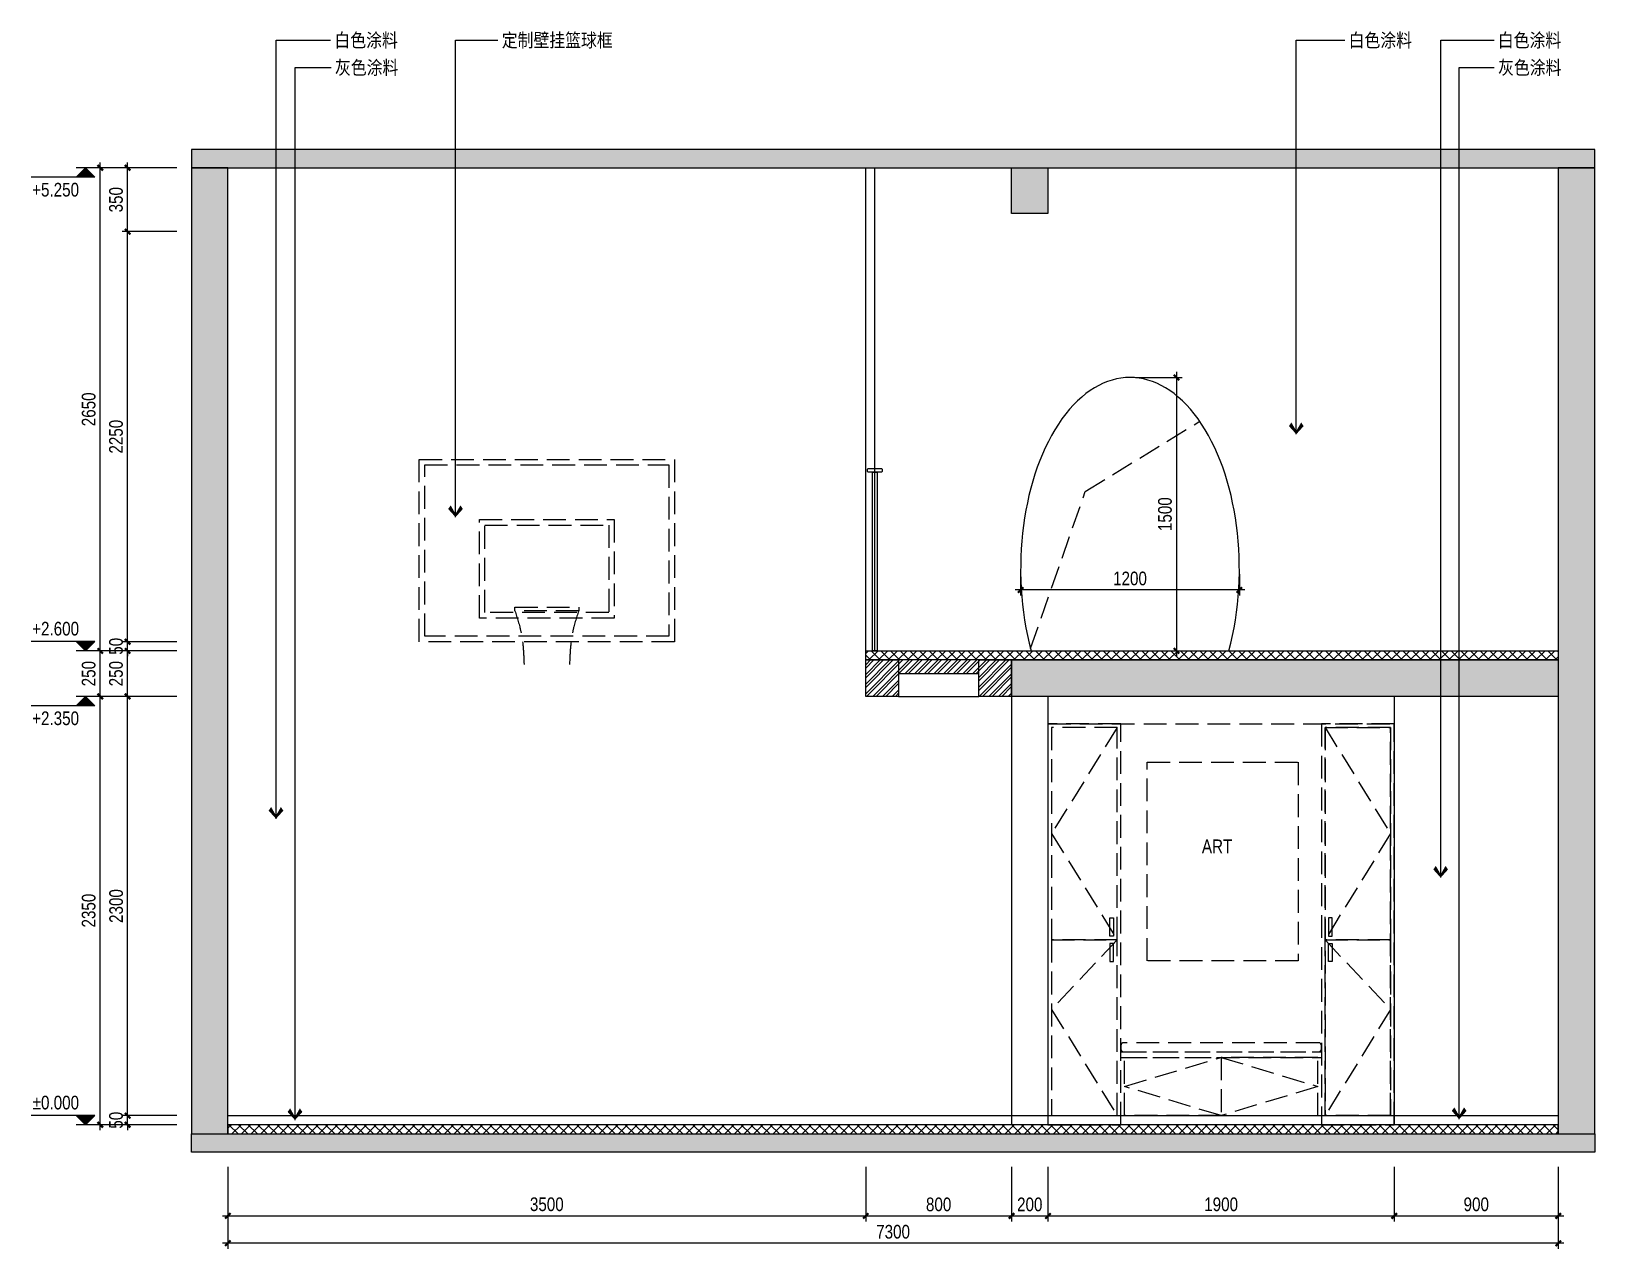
# Model space of a CAD drawing. Extents: x 468514 to 728049, y -74127 to 69080.
# Drawn here: x 568066 to 576645, y 37961 to 44640 of the extents above; entities that cross this region are included whole.
import ezdxf
from ezdxf.enums import TextEntityAlignment as Align

# ---------------------------------------------------------------- set-up
doc = ezdxf.new("R2010")
doc.units = 0
doc.header["$LTSCALE"] = 500
doc.header["$MEASUREMENT"] = 0
doc.linetypes.add('DASH', pattern=[0.35, 0.25, -0.1])
doc.layers.get('Defpoints').update_dxf_attribs({"color": 229})
for name, color, linetype in [('E 立面填充', 250, 'Continuous'), ('E 立面墙体', 245, 'Continuous'), ('E 立面家具、洁具', 153, 'Continuous'), ('E 立面材料分格线', 8, 'Continuous'), ('E 立面材料类别线', 154, 'Continuous'), ('E 立面标注尺寸', 9, 'Continuous'), ('E 立面装饰完成线', 225, 'Continuous')]:
    doc.layers.add(name, color=color, linetype=linetype)
doc.styles.add('PDC DIM', font='PMingLiU-ExtB.ttf', dxfattribs={"width": 0.85})
doc.styles.add('Xref-标准套房C$0$黑体', font='simhei.ttf')
doc.dimstyles.new('PDC-A2', dxfattribs={"dimscale": 0, "dimtxt": 2.5, "dimasz": 1, "dimexe": 1, "dimexo": 1, "dimgap": 0.7, "dimtad": 1, "dimdec": 0, "dimtxsty": 'PDC DIM', "dimblk": 'ARCHTICK', "dimcen": 1, "dimdle": 1, "dimclrd": 8, "dimclre": 8, "dimclrt": 9, "dimadec": 0, "dimazin": 0, "dimtfac": 1, "dimtdec": 0, "dimtix": 1, "dimtmove": 2, "dimatfit": 3, "dimldrblk": 'PDC A2 T R', "dimfxl": 10, "dimfxlon": 1, "dimarcsym": 0})

# ---------------------------------------------------------------- blocks, each defined once
blk = doc.blocks.new('_ArchTick')
at = {"color": 0, "linetype": 'ByBlock', "const_width": 0.4}
blk.add_lwpolyline([(-0.5, -0.5), (0.5, 0.5)], dxfattribs=at)
blk = doc.blocks.new('*D1310')
at = {"layer": 'Defpoints', "color": 0}
for p in [(569144.7, 38441), (572644.7, 38411), (572644.7, 38141)]:
    blk.add_point(p, dxfattribs=at)
at = {"layer": 'E 立面标注尺寸', "color": 8, "lineweight": -2}
for p, q in [((569144.7, 38411), (569144.7, 38111)), ((572644.7, 38381), (572644.7, 38111)), ((569114.7, 38141), (572674.7, 38141))]:
    blk.add_line(p, q, dxfattribs=at)
at = {"layer": 'E 立面标注尺寸', "color": 8, "lineweight": -2, "xscale": 29.99999882274668, "yscale": 29.99999882274668, "zscale": 29.99999882274668, "rotation": 180}
blk.add_blockref('_ArchTick', (569144.7, 38141), dxfattribs=at)
at = {"layer": 'E 立面标注尺寸', "color": 8, "lineweight": -2, "xscale": 29.99999882274668, "yscale": 29.99999882274668, "zscale": 29.99999882274668}
blk.add_blockref('_ArchTick', (572644.7, 38141), dxfattribs=at)
at = {"layer": 'E 立面标注尺寸', "color": 9, "insert": (570894.7, 38204.5), "char_height": 75, "attachment_point": 5, "style": 'PDC DIM'}
blk.add_mtext('3500', dxfattribs=at)
blk = doc.blocks.new('PDC A2 T R')
at = {"color": 0, "linetype": 'ByBlock'}
blk.add_line((0, 0), (-2, 0), dxfattribs=at)
for points in [[(-2.15, 0.89), (-1.49, 1.35), (-0.6, 0), (0, 0)], [(-2.15, -0.89), (-1.49, -1.35), (-0.6, 0), (0, 0)]]:
    blk.add_solid(points, dxfattribs=at)
blk = doc.blocks.new('*D1312')
at = {"layer": 'Defpoints', "color": 0, "transparency": 16777216}
for p in [(572644.7, 38441), (573444.7, 38441), (573444.7, 38141)]:
    blk.add_point(p, dxfattribs=at)
at = {"layer": 'E 立面标注尺寸', "color": 8, "lineweight": -2, "transparency": 16777216}
for p, q in [((572644.7, 38411), (572644.7, 38111)), ((573444.7, 38411), (573444.7, 38111)), ((572614.7, 38141), (573474.7, 38141))]:
    blk.add_line(p, q, dxfattribs=at)
at = {"layer": 'E 立面标注尺寸', "color": 8, "lineweight": -2, "transparency": 16777216, "xscale": 29.99999882274668, "yscale": 29.99999882274668, "zscale": 29.99999882274668, "rotation": 180}
blk.add_blockref('_ArchTick', (572644.7, 38141), dxfattribs=at)
at = {"layer": 'E 立面标注尺寸', "color": 8, "lineweight": -2, "transparency": 16777216, "xscale": 29.99999882274668, "yscale": 29.99999882274668, "zscale": 29.99999882274668}
blk.add_blockref('_ArchTick', (573444.7, 38141), dxfattribs=at)
at = {"layer": 'E 立面标注尺寸', "color": 9, "transparency": 16777216, "insert": (573044.7, 38203.8), "char_height": 75, "attachment_point": 5, "style": 'PDC DIM'}
blk.add_mtext('800', dxfattribs=at)
blk = doc.blocks.new('*D1313')
at = {"layer": 'Defpoints', "color": 0, "transparency": 16777216}
for p in [(573444.7, 38441), (573644.7, 38441), (573644.7, 38141)]:
    blk.add_point(p, dxfattribs=at)
at = {"layer": 'E 立面标注尺寸', "color": 8, "lineweight": -2, "transparency": 16777216}
for p, q in [((573444.7, 38411), (573444.7, 38111)), ((573644.7, 38411), (573644.7, 38111)), ((573414.7, 38141), (573674.7, 38141))]:
    blk.add_line(p, q, dxfattribs=at)
at = {"layer": 'E 立面标注尺寸', "color": 8, "lineweight": -2, "transparency": 16777216, "xscale": 29.99999882274668, "yscale": 29.99999882274668, "zscale": 29.99999882274668, "rotation": 180}
blk.add_blockref('_ArchTick', (573444.7, 38141), dxfattribs=at)
at = {"layer": 'E 立面标注尺寸', "color": 8, "lineweight": -2, "transparency": 16777216, "xscale": 29.99999882274668, "yscale": 29.99999882274668, "zscale": 29.99999882274668}
blk.add_blockref('_ArchTick', (573644.7, 38141), dxfattribs=at)
at = {"layer": 'E 立面标注尺寸', "color": 9, "transparency": 16777216, "insert": (573544.7, 38203.8), "char_height": 75, "attachment_point": 5, "style": 'PDC DIM'}
blk.add_mtext('200', dxfattribs=at)
blk = doc.blocks.new('*D1314')
at = {"layer": 'Defpoints', "color": 0, "transparency": 16777216}
for p in [(573644.7, 38441), (575544.7, 38441), (575544.7, 38141)]:
    blk.add_point(p, dxfattribs=at)
at = {"layer": 'E 立面标注尺寸', "color": 8, "lineweight": -2, "transparency": 16777216}
for p, q in [((573644.7, 38411), (573644.7, 38111)), ((575544.7, 38411), (575544.7, 38111)), ((573614.7, 38141), (575574.7, 38141))]:
    blk.add_line(p, q, dxfattribs=at)
at = {"layer": 'E 立面标注尺寸', "color": 8, "lineweight": -2, "transparency": 16777216, "xscale": 29.99999882274668, "yscale": 29.99999882274668, "zscale": 29.99999882274668, "rotation": 180}
blk.add_blockref('_ArchTick', (573644.7, 38141), dxfattribs=at)
at = {"layer": 'E 立面标注尺寸', "color": 8, "lineweight": -2, "transparency": 16777216, "xscale": 29.99999882274668, "yscale": 29.99999882274668, "zscale": 29.99999882274668}
blk.add_blockref('_ArchTick', (575544.7, 38141), dxfattribs=at)
at = {"layer": 'E 立面标注尺寸', "color": 9, "transparency": 16777216, "insert": (574594.7, 38204.2), "char_height": 75, "attachment_point": 5, "style": 'PDC DIM'}
blk.add_mtext('1900', dxfattribs=at)
blk = doc.blocks.new('*D1315')
at = {"layer": 'Defpoints', "color": 0, "transparency": 16777216}
for p in [(575544.7, 38441), (576444.7, 38441), (576444.7, 38141)]:
    blk.add_point(p, dxfattribs=at)
at = {"layer": 'E 立面标注尺寸', "color": 8, "lineweight": -2, "transparency": 16777216}
for p, q in [((575544.7, 38411), (575544.7, 38111)), ((576444.7, 38411), (576444.7, 38111)), ((575514.7, 38141), (576474.7, 38141))]:
    blk.add_line(p, q, dxfattribs=at)
at = {"layer": 'E 立面标注尺寸', "color": 8, "lineweight": -2, "transparency": 16777216, "xscale": 29.99999882274668, "yscale": 29.99999882274668, "zscale": 29.99999882274668, "rotation": 180}
blk.add_blockref('_ArchTick', (575544.7, 38141), dxfattribs=at)
at = {"layer": 'E 立面标注尺寸', "color": 8, "lineweight": -2, "transparency": 16777216, "xscale": 29.99999882274668, "yscale": 29.99999882274668, "zscale": 29.99999882274668}
blk.add_blockref('_ArchTick', (576444.7, 38141), dxfattribs=at)
at = {"layer": 'E 立面标注尺寸', "color": 9, "transparency": 16777216, "insert": (575994.7, 38204.2), "char_height": 75, "attachment_point": 5, "style": 'PDC DIM'}
blk.add_mtext('900', dxfattribs=at)
blk = doc.blocks.new('*D1316')
at = {"layer": 'Defpoints', "color": 0, "transparency": 16777216}
for p in [(569144.7, 38441), (576444.7, 38441), (569144.7, 37991)]:
    blk.add_point(p, dxfattribs=at)
at = {"layer": 'E 立面标注尺寸', "color": 8, "lineweight": -2, "transparency": 16777216}
for p, q in [((569144.7, 38291), (569144.7, 37961)), ((576444.7, 38291), (576444.7, 37961)), ((576474.7, 37991), (569114.7, 37991))]:
    blk.add_line(p, q, dxfattribs=at)
at = {"layer": 'E 立面标注尺寸', "color": 8, "lineweight": -2, "transparency": 16777216, "xscale": 29.99999882274668, "yscale": 29.99999882274668, "zscale": 29.99999882274668, "rotation": 180}
blk.add_blockref('_ArchTick', (569144.7, 37991), dxfattribs=at)
at = {"layer": 'E 立面标注尺寸', "color": 8, "lineweight": -2, "transparency": 16777216, "xscale": 29.99999882274668, "yscale": 29.99999882274668, "zscale": 29.99999882274668}
blk.add_blockref('_ArchTick', (576444.7, 37991), dxfattribs=at)
at = {"layer": 'E 立面标注尺寸', "color": 9, "transparency": 16777216, "insert": (572794.7, 38053.8), "char_height": 75, "attachment_point": 5, "style": 'PDC DIM'}
blk.add_mtext('7300', dxfattribs=at)
blk = doc.blocks.new('*D1317')
at = {"layer": 'Defpoints', "color": 0, "transparency": 16777216}
for p in [(568594.7, 38691), (568894.7, 38691), (568894.7, 38641)]:
    blk.add_point(p, dxfattribs=at)
at = {"layer": 'E 立面标注尺寸', "color": 8, "lineweight": -2, "transparency": 16777216}
for p, q in [((568864.7, 38691), (568564.7, 38691)), ((568594.7, 38691), (568594.7, 38721)), ((568594.7, 38641), (568594.7, 38691)), ((568864.7, 38641), (568564.7, 38641)), ((568594.7, 38641), (568594.7, 38611))]:
    blk.add_line(p, q, dxfattribs=at)
at = {"layer": 'E 立面标注尺寸', "color": 8, "lineweight": -2, "transparency": 16777216, "xscale": 29.99999882274668, "yscale": 29.99999882274668, "zscale": 29.99999882274668}
for p, rotation in [((568594.7, 38691), 270), ((568594.7, 38641), 90)]:
    blk.add_blockref('_ArchTick', p, dxfattribs=dict(at, rotation=rotation))
at = {"layer": 'E 立面标注尺寸', "color": 9, "transparency": 16777216, "insert": (568531.2, 38666), "char_height": 75, "attachment_point": 5, "rotation": 90, "style": 'PDC DIM'}
blk.add_mtext('50', dxfattribs=at)
blk = doc.blocks.new('*D1318')
at = {"layer": 'Defpoints', "color": 0}
for p in [(568594.7, 40991), (568894.7, 40991), (568894.7, 38691)]:
    blk.add_point(p, dxfattribs=at)
at = {"layer": 'E 立面标注尺寸', "color": 8, "lineweight": -2}
for p, q in [((568594.7, 38661), (568594.7, 41021)), ((568864.7, 40991), (568564.7, 40991)), ((568864.7, 38691), (568564.7, 38691))]:
    blk.add_line(p, q, dxfattribs=at)
at = {"layer": 'E 立面标注尺寸', "color": 8, "lineweight": -2, "xscale": 29.99999882274668, "yscale": 29.99999882274668, "zscale": 29.99999882274668}
for p, rotation in [((568594.7, 40991), 90), ((568594.7, 38691), 270)]:
    blk.add_blockref('_ArchTick', p, dxfattribs=dict(at, rotation=rotation))
at = {"layer": 'E 立面标注尺寸', "color": 9, "insert": (568531.9, 39841), "char_height": 75, "attachment_point": 5, "rotation": 90, "style": 'PDC DIM'}
blk.add_mtext('2300', dxfattribs=at)
blk = doc.blocks.new('*D1319')
at = {"layer": 'Defpoints', "color": 0}
for p in [(568594.7, 41241), (568894.7, 41241), (568894.7, 40991)]:
    blk.add_point(p, dxfattribs=at)
at = {"layer": 'E 立面标注尺寸', "color": 8, "lineweight": -2}
for p, q in [((568594.7, 40961), (568594.7, 41271)), ((568864.7, 41241), (568564.7, 41241)), ((568864.7, 40991), (568564.7, 40991))]:
    blk.add_line(p, q, dxfattribs=at)
at = {"layer": 'E 立面标注尺寸', "color": 8, "lineweight": -2, "xscale": 29.99999882274668, "yscale": 29.99999882274668, "zscale": 29.99999882274668}
for p, rotation in [((568594.7, 41241), 90), ((568594.7, 40991), 270)]:
    blk.add_blockref('_ArchTick', p, dxfattribs=dict(at, rotation=rotation))
at = {"layer": 'E 立面标注尺寸', "color": 9, "insert": (568531.2, 41116), "char_height": 75, "attachment_point": 5, "rotation": 90, "style": 'PDC DIM'}
blk.add_mtext('250', dxfattribs=at)
blk = doc.blocks.new('*D1320')
at = {"layer": 'Defpoints', "color": 0}
for p in [(568594.7, 41291), (568894.7, 41291), (568894.7, 41241)]:
    blk.add_point(p, dxfattribs=at)
at = {"layer": 'E 立面标注尺寸', "color": 8, "lineweight": -2}
for p, q in [((568864.7, 41291), (568564.7, 41291)), ((568594.7, 41291), (568594.7, 41321)), ((568594.7, 41241), (568594.7, 41291)), ((568864.7, 41241), (568564.7, 41241)), ((568594.7, 41241), (568594.7, 41211))]:
    blk.add_line(p, q, dxfattribs=at)
at = {"layer": 'E 立面标注尺寸', "color": 8, "lineweight": -2, "xscale": 29.99999882274668, "yscale": 29.99999882274668, "zscale": 29.99999882274668}
for p, rotation in [((568594.7, 41291), 270), ((568594.7, 41241), 90)]:
    blk.add_blockref('_ArchTick', p, dxfattribs=dict(at, rotation=rotation))
at = {"layer": 'E 立面标注尺寸', "color": 9, "insert": (568531.2, 41266), "char_height": 75, "attachment_point": 5, "rotation": 90, "style": 'PDC DIM'}
blk.add_mtext('50', dxfattribs=at)
blk = doc.blocks.new('*D1321')
at = {"layer": 'Defpoints', "color": 0}
for p in [(568594.7, 43541), (568894.7, 43541), (568894.7, 41291)]:
    blk.add_point(p, dxfattribs=at)
at = {"layer": 'E 立面标注尺寸', "color": 8, "lineweight": -2}
for p, q in [((568864.7, 43541), (568564.7, 43541)), ((568594.7, 41261), (568594.7, 43571)), ((568864.7, 41291), (568564.7, 41291))]:
    blk.add_line(p, q, dxfattribs=at)
at = {"layer": 'E 立面标注尺寸', "color": 8, "lineweight": -2, "xscale": 29.99999882274668, "yscale": 29.99999882274668, "zscale": 29.99999882274668}
for p, rotation in [((568594.7, 43541), 90), ((568594.7, 41291), 270)]:
    blk.add_blockref('_ArchTick', p, dxfattribs=dict(at, rotation=rotation))
at = {"layer": 'E 立面标注尺寸', "color": 9, "insert": (568531.2, 42416), "char_height": 75, "attachment_point": 5, "rotation": 90, "style": 'PDC DIM'}
blk.add_mtext('2250', dxfattribs=at)
blk = doc.blocks.new('*D1322')
at = {"layer": 'Defpoints', "color": 0, "transparency": 16777216}
for p in [(568594.7, 43891), (568894.7, 43891), (568894.7, 43541)]:
    blk.add_point(p, dxfattribs=at)
at = {"layer": 'E 立面标注尺寸', "color": 8, "lineweight": -2, "transparency": 16777216}
for p, q in [((568864.7, 43891), (568564.7, 43891)), ((568594.7, 43511), (568594.7, 43921)), ((568864.7, 43541), (568564.7, 43541))]:
    blk.add_line(p, q, dxfattribs=at)
at = {"layer": 'E 立面标注尺寸', "color": 8, "lineweight": -2, "transparency": 16777216, "xscale": 29.99999882274668, "yscale": 29.99999882274668, "zscale": 29.99999882274668}
for p, rotation in [((568594.7, 43891), 90), ((568594.7, 43541), 270)]:
    blk.add_blockref('_ArchTick', p, dxfattribs=dict(at, rotation=rotation))
at = {"layer": 'E 立面标注尺寸', "color": 9, "transparency": 16777216, "insert": (568531.2, 43716), "char_height": 75, "attachment_point": 5, "rotation": 90, "style": 'PDC DIM'}
blk.add_mtext('350', dxfattribs=at)
blk = doc.blocks.new('*D1323')
at = {"layer": 'Defpoints', "color": 0}
for p in [(568444.7, 40991), (568894.7, 40991), (568894.7, 38641)]:
    blk.add_point(p, dxfattribs=at)
at = {"layer": 'E 立面标注尺寸', "color": 8, "lineweight": -2}
for p, q in [((568444.7, 38611), (568444.7, 41021)), ((568744.7, 40991), (568414.7, 40991)), ((568744.7, 38641), (568414.7, 38641))]:
    blk.add_line(p, q, dxfattribs=at)
at = {"layer": 'E 立面标注尺寸', "color": 8, "lineweight": -2, "xscale": 29.99999882274668, "yscale": 29.99999882274668, "zscale": 29.99999882274668}
for p, rotation in [((568444.7, 40991), 90), ((568444.7, 38641), 270)]:
    blk.add_blockref('_ArchTick', p, dxfattribs=dict(at, rotation=rotation))
at = {"layer": 'E 立面标注尺寸', "color": 9, "insert": (568381.2, 39816), "char_height": 75, "attachment_point": 5, "rotation": 90, "style": 'PDC DIM'}
blk.add_mtext('2350', dxfattribs=at)
blk = doc.blocks.new('*D1324')
at = {"layer": 'Defpoints', "color": 0}
for p in [(568444.7, 41241), (568894.7, 41241), (568894.7, 40991)]:
    blk.add_point(p, dxfattribs=at)
at = {"layer": 'E 立面标注尺寸', "color": 8, "lineweight": -2}
for p, q in [((568444.7, 40961), (568444.7, 41271)), ((568744.7, 41241), (568414.7, 41241)), ((568744.7, 40991), (568414.7, 40991))]:
    blk.add_line(p, q, dxfattribs=at)
at = {"layer": 'E 立面标注尺寸', "color": 8, "lineweight": -2, "xscale": 29.99999882274668, "yscale": 29.99999882274668, "zscale": 29.99999882274668}
for p, rotation in [((568444.7, 41241), 90), ((568444.7, 40991), 270)]:
    blk.add_blockref('_ArchTick', p, dxfattribs=dict(at, rotation=rotation))
at = {"layer": 'E 立面标注尺寸', "color": 9, "insert": (568381.2, 41116), "char_height": 75, "attachment_point": 5, "rotation": 90, "style": 'PDC DIM'}
blk.add_mtext('250', dxfattribs=at)
blk = doc.blocks.new('*D1325')
at = {"layer": 'Defpoints', "color": 0}
for p in [(568444.7, 43891), (568894.7, 43891), (568894.7, 41241)]:
    blk.add_point(p, dxfattribs=at)
at = {"layer": 'E 立面标注尺寸', "color": 8, "lineweight": -2}
for p, q in [((568744.7, 43891), (568414.7, 43891)), ((568444.7, 41211), (568444.7, 43921)), ((568744.7, 41241), (568414.7, 41241))]:
    blk.add_line(p, q, dxfattribs=at)
at = {"layer": 'E 立面标注尺寸', "color": 8, "lineweight": -2, "xscale": 29.99999882274668, "yscale": 29.99999882274668, "zscale": 29.99999882274668}
for p, rotation in [((568444.7, 43891), 90), ((568444.7, 41241), 270)]:
    blk.add_blockref('_ArchTick', p, dxfattribs=dict(at, rotation=rotation))
at = {"layer": 'E 立面标注尺寸', "color": 9, "insert": (568381.2, 42566), "char_height": 75, "attachment_point": 5, "rotation": 90, "style": 'PDC DIM'}
blk.add_mtext('2650', dxfattribs=at)
blk = doc.blocks.new('A$C37DB5113')
blk.add_hatch(color=256).paths.add_polyline_path([(150, 75), (75, 0), (0, 75)])
for p, q in [((0, 75), (510, 75)), ((0, 75), (75, 0)), ((150, 75), (75, 0)), ((0, 0), (150, 0))]:
    blk.add_line(p, q)
blk.add_lwpolyline([(150, 75), (75, 0), (0, 75), (150, 75)])
at = {"style": 'Xref-标准套房C$0$黑体', "width": 0.8}
blk.add_attdef('%%P0.000', text='', height=105, dxfattribs=at).set_placement((510, 75), align=Align.BOTTOM_RIGHT)
blk = doc.blocks.new('*D1498')
at = {"layer": 'Defpoints', "color": 0}
for p in [(573494.7, 41691), (574694.7, 41691), (573494.7, 41575)]:
    blk.add_point(p, dxfattribs=at)
at = {"layer": 'E 立面标注尺寸', "color": 8, "lineweight": -2}
for p, q in [((573494.7, 41661), (573494.7, 41545)), ((574694.7, 41661), (574694.7, 41545)), ((574724.7, 41575), (573464.7, 41575))]:
    blk.add_line(p, q, dxfattribs=at)
at = {"layer": 'E 立面标注尺寸', "color": 8, "lineweight": -2, "xscale": 29.99999882274668, "yscale": 29.99999882274668, "zscale": 29.99999882274668, "rotation": 180}
blk.add_blockref('_ArchTick', (573494.7, 41575), dxfattribs=at)
at = {"layer": 'E 立面标注尺寸', "color": 8, "lineweight": -2, "xscale": 29.99999882274668, "yscale": 29.99999882274668, "zscale": 29.99999882274668}
blk.add_blockref('_ArchTick', (574694.7, 41575), dxfattribs=at)
at = {"layer": 'E 立面标注尺寸', "color": 9, "insert": (574094.7, 41637.7), "char_height": 75, "attachment_point": 5, "style": 'PDC DIM'}
blk.add_mtext('1200', dxfattribs=at)
blk = doc.blocks.new('*D1499')
at = {"layer": 'Defpoints', "color": 0}
for p in [(574094.7, 42741), (573958.5, 41241), (574350.1, 41241)]:
    blk.add_point(p, dxfattribs=at)
at = {"layer": 'E 立面标注尺寸', "color": 8, "lineweight": -2}
for p, q in [((574124.7, 42741), (574380.1, 42741)), ((574350.1, 42771), (574350.1, 41211)), ((574050.1, 41241), (574380.1, 41241))]:
    blk.add_line(p, q, dxfattribs=at)
at = {"layer": 'E 立面标注尺寸', "color": 8, "lineweight": -2, "xscale": 29.99999882274668, "yscale": 29.99999882274668, "zscale": 29.99999882274668}
for p, rotation in [((574350.1, 42741), 90), ((574350.1, 41241), 270)]:
    blk.add_blockref('_ArchTick', p, dxfattribs=dict(at, rotation=rotation))
at = {"layer": 'E 立面标注尺寸', "color": 9, "insert": (574286.7, 41991), "char_height": 75, "attachment_point": 5, "rotation": 90, "style": 'PDC DIM'}
blk.add_mtext('1500', dxfattribs=at)

msp = doc.modelspace()

# ---------------------------------------------------------------- hatches: boundary and pattern name
at = {"layer": 'E 立面填充'}
h = msp.add_hatch(dxfattribs=at)
h.set_pattern_fill('ANSI32', color=256, scale=100)
h.set_pattern_definition([(45, (29851.095, 35966), (-26.5165043, 26.5165043), []), (45, (29868.773, 35966), (-26.5165043, 26.5165043), [])])
h.paths.add_polyline_path([(572644.7, 41191), (572824.7, 41191), (572824.7, 40991), (572644.7, 40991)])
h.paths.add_polyline_path([(572824.7, 41116), (573264.7, 41116), (573264.7, 41191), (572824.7, 41191)])
h.paths.add_polyline_path([(573264.7, 41191), (573444.7, 41191), (573444.7, 40991), (573264.7, 40991)])
at = {"layer": 'E 立面墙体'}
h = msp.add_hatch(color=250, dxfattribs=at)
h.dxf.hatch_style = 1
h.paths.add_polyline_path([(568944.7, 43891), (576644.7, 43891), (576644.7, 43991), (568944.7, 43991)])
h = msp.add_hatch(dxfattribs=at)
h.set_pattern_fill('钢筋混凝土', color=250, scale=10, pattern_type=2)
h.set_pattern_definition([(45, (44422.214, 0), (-35.355339, 35.355339), []), (50, (44422.214, 0), (71.726018, -6.2752135), [7.5, -82.5]), (355, (44422.214, 0), (-13.875133, 75.219213), [6, -66]), (100.4514, (44428.19, -0.52), (57.850938, 68.943954), [6.374019, -70.114211]), (46.1842, (44422.21, 20), (106.724105, -16.551901), [11.25, -123.75]), (96.6356, (44431.11, 18.62), (93.46627, 97.411787), [9.561029, -105.1713]), (351.1842, (44422.21, 20), (93.466195, 97.41186), [9, -99]), (21, (44432.214, 15), (59.690705, -40.261889), [7.5, -82.5]), (326, (44432.214, 15), (24.331533, 72.515005), [6, -66]), (71.4514, (44437.19, 11.645), (84.022263, 32.25305), [6.374019, -70.114211]), (37.5, (44422.214, 0), (1.2159855, 33.2893854), [0.5, -65.2, 0.5, -67, 0.5, -66.25]), (7.5, (44422.214, 0), (26.3069537, 39.4411712), [0.5, -38.2, 0.5, -63.7, 0.5, -25.25]), (327.5, (44399.914, 0), (53.3822436, -2.2554872), [0.5, -25, 0.5, -78, 0.5, -103.5]), (317.5, (44389.914, 0), (58.318617, 10.0104982), [0.5, -32.5, 0.5, -51.8, 0.5, -73.5])])
h.paths.add_polyline_path([(568944.7, 38591), (569144.7, 38591), (569144.7, 43891), (568944.7, 43891)])
h = msp.add_hatch(dxfattribs=at)
h.set_pattern_fill('钢筋混凝土', color=250, scale=10, pattern_type=2)
h.set_pattern_definition([(45, (44722.214, 0), (-35.355339, 35.355339), []), (50, (44722.214, 0), (71.726018, -6.2752135), [7.5, -82.5]), (355, (44722.214, 0), (-13.875133, 75.219213), [6, -66]), (100.4514, (44728.19, -0.52), (57.850938, 68.943954), [6.374019, -70.114211]), (46.1842, (44722.21, 20), (106.724105, -16.551901), [11.25, -123.75]), (96.6356, (44731.11, 18.62), (93.46627, 97.411787), [9.561029, -105.1713]), (351.1842, (44722.21, 20), (93.466195, 97.41186), [9, -99]), (21, (44732.214, 15), (59.690705, -40.261889), [7.5, -82.5]), (326, (44732.214, 15), (24.331533, 72.515005), [6, -66]), (71.4514, (44737.19, 11.645), (84.022263, 32.25305), [6.374019, -70.114211]), (37.5, (44722.214, 0), (1.2159855, 33.2893854), [0.5, -65.2, 0.5, -67, 0.5, -66.25]), (7.5, (44722.214, 0), (26.3069537, 39.4411712), [0.5, -38.2, 0.5, -63.7, 0.5, -25.25]), (327.5, (44699.914, 0), (53.3822436, -2.2554872), [0.5, -25, 0.5, -78, 0.5, -103.5]), (317.5, (44689.914, 0), (58.318617, 10.0104982), [0.5, -32.5, 0.5, -51.8, 0.5, -73.5])])
h.paths.add_polyline_path([(576644.7, 43891), (576444.7, 43891), (576444.7, 38591), (576644.7, 38591)])
h = msp.add_hatch(dxfattribs=at)
h.set_pattern_fill('ANSI37', color=250, scale=300)
h.set_pattern_definition([(45, (39022.214, -250), (-26.5165043, 26.5165043), []), (135, (39022.214, -250), (-26.5165043, -26.5165043), [])])
h.paths.add_polyline_path([(576444.7, 41191), (572644.7, 41191), (572644.7, 41241), (576444.7, 41241)])
h = msp.add_hatch(dxfattribs=at)
h.set_pattern_fill('钢筋混凝土', color=250, scale=10, pattern_type=2)
h.set_pattern_definition([(45, (39022.214, -250), (-35.355339, 35.355339), []), (50, (39022.214, -250), (71.726018, -6.2752135), [7.5, -82.5]), (355, (39022.214, -250), (-13.875133, 75.219213), [6, -66]), (100.4514, (39028.19, -250.52), (57.850938, 68.943954), [6.374019, -70.114211]), (46.1842, (39022.21, -230), (106.724105, -16.551901), [11.25, -123.75]), (96.6356, (39031.11, -231.38), (93.46627, 97.411787), [9.561029, -105.1713]), (351.1842, (39022.21, -230), (93.466195, 97.41186), [9, -99]), (21, (39032.214, -235), (59.690705, -40.261889), [7.5, -82.5]), (326, (39032.214, -235), (24.331533, 72.515005), [6, -66]), (71.4514, (39037.19, -238.355), (84.022263, 32.25305), [6.374019, -70.114211]), (37.5, (39022.214, -250), (1.2159855, 33.2893854), [0.5, -65.2, 0.5, -67, 0.5, -66.25]), (7.5, (39022.214, -250), (26.3069537, 39.4411712), [0.5, -38.2, 0.5, -63.7, 0.5, -25.25]), (327.5, (38999.914, -250), (53.3822436, -2.2554872), [0.5, -25, 0.5, -78, 0.5, -103.5]), (317.5, (38989.914, -250), (58.318617, 10.0104982), [0.5, -32.5, 0.5, -51.8, 0.5, -73.5])])
h.paths.add_polyline_path([(576444.7, 40991), (573444.7, 40991), (573444.7, 41191), (576444.7, 41191)])
h = msp.add_hatch(dxfattribs=at)
h.set_pattern_fill('ANSI37', color=250, scale=300)
h.set_pattern_definition([(45, (44422.214, 0), (-26.5165043, 26.5165043), []), (135, (44422.214, 0), (-26.5165043, -26.5165043), [])])
h.paths.add_polyline_path([(569144.7, 38591), (576444.7, 38591), (576444.7, 38641), (569144.7, 38641)])
h = msp.add_hatch(color=250, dxfattribs=at)
h.dxf.hatch_style = 1
h.paths.add_polyline_path([(576644.7, 38491), (568944.7, 38491), (568944.7, 38591), (576644.7, 38591)])
at = {"layer": 'E 立面家具、洁具'}
h = msp.add_hatch(color=250, dxfattribs=at)
h.dxf.hatch_style = 1
h.paths.add_polyline_path([(573444.7, 43891), (573644.7, 43891), (573644.7, 43641), (573444.7, 43641)])

# ---------------------------------------------------------------- linework, layer by layer
at = {"layer": 'E 立面墙体'}
for points in [[(568944.7, 43891), (576644.7, 43891), (576644.7, 43991), (568944.7, 43991)], [(568944.7, 38591), (569144.7, 38591), (569144.7, 43891), (568944.7, 43891)], [(573444.7, 43891), (573644.7, 43891), (573644.7, 43641), (573444.7, 43641)], [(576644.7, 43891), (576444.7, 43891), (576444.7, 38591), (576644.7, 38591)], [(572644.7, 41191), (572824.7, 41191), (572824.7, 40991), (572644.7, 40991)], [(572824.7, 41116), (573264.7, 41116), (573264.7, 41191), (572824.7, 41191)], [(573264.7, 41191), (573444.7, 41191), (573444.7, 40991), (573264.7, 40991)], [(576444.7, 40991), (573444.7, 40991), (573444.7, 41191), (576444.7, 41191)], [(576644.7, 38491), (568944.7, 38491), (568944.7, 38591), (576644.7, 38591)]]:
    msp.add_lwpolyline(points, close=True, dxfattribs=at)
at = {"layer": 'E 立面家具、洁具'}
msp.add_line((569144.7, 38691), (576444.7, 38691), dxfattribs=at)
at = {"layer": 'E 立面材料分格线', "linetype": 'DASH'}
for p, q in [((573644.7, 40841), (575544.7, 40841)), ((574044.7, 39041), (575144.7, 39041)), ((574044.7, 39011), (575144.7, 39011))]:
    msp.add_line(p, q, dxfattribs=at)
for points in [[(573548.9, 41254.6), (573849.5, 42115), (574477, 42500.3)], [(574024.7, 40821), (573664.7, 40238.5), (574024.7, 39656), (573664.7, 39273.5), (574024.7, 38691)], [(575164.7, 40821), (575524.7, 40238.5), (575164.7, 39656), (575524.7, 39273.5), (575164.7, 38691)], [(574594.7, 39011), (575124.7, 38851), (574594.7, 38691), (574064.7, 38851), (574594.7, 39011)]]:
    msp.add_lwpolyline(points, dxfattribs=at)
for points in [[(570194.7, 42291), (571594.7, 42291), (571594.7, 41291), (570194.7, 41291)], [(570224.7, 42261), (571564.7, 42261), (571564.7, 41321), (570224.7, 41321)], [(570524.7, 41961), (571264.7, 41961), (571264.7, 41421), (570524.7, 41421)], [(570554.7, 41931), (571234.7, 41931), (571234.7, 41451), (570554.7, 41451)], [(570719.7, 41481), (571069.7, 41481), (571069.7, 41461), (570719.7, 41461)], [(574044.7, 40841), (573644.7, 40841), (573644.7, 38641), (574044.7, 38641)], [(575144.7, 38641), (575544.7, 38641), (575544.7, 40841), (575144.7, 40841)], [(574024.7, 40821), (573664.7, 40821), (573664.7, 39656), (574024.7, 39656)], [(575164.7, 38691), (575524.7, 38691), (575524.7, 40821), (575164.7, 40821)], [(575164.7, 40821), (575524.7, 40821), (575524.7, 39656), (575164.7, 39656)], [(574189.5, 40629.5), (575017, 40629.5), (575017, 39540.5), (574189.5, 39540.5)], [(573984.7, 39776), (574004.7, 39776), (574004.7, 39676), (573984.7, 39676)], [(575204.7, 39776), (575184.7, 39776), (575184.7, 39676), (575204.7, 39676)], [(574024.7, 39656), (573664.7, 39656), (573664.7, 38691), (574024.7, 38691)], [(573984.7, 39536), (574004.7, 39536), (574004.7, 39636), (573984.7, 39636)], [(575164.7, 39656), (575524.7, 39656), (575524.7, 38691), (575164.7, 38691)], [(575204.7, 39536), (575184.7, 39536), (575184.7, 39636), (575204.7, 39636)], [(574594.7, 38691), (574064.7, 38691), (574064.7, 39011), (574594.7, 39011)], [(574594.7, 38691), (575124.7, 38691), (575124.7, 39011), (574594.7, 39011)]]:
    msp.add_lwpolyline(points, close=True, dxfattribs=at)
msp.add_lwpolyline([(574059.7, 39041), (575129.7, 39041, 0.414214), (575144.7, 39056), (575144.7, 39076, 0.414214), (575129.7, 39091), (574059.7, 39091, 0.414214), (574044.7, 39076), (574044.7, 39056, 0.414214)], format="xyb", close=True, dxfattribs=at)
for points in [[(570719.7, 41461), (570753.3, 41342), (570770.3, 41154.5)], [(571069.7, 41461), (571036, 41342), (571019, 41154.5)]]:
    msp.add_spline(points, degree=3, dxfattribs=at)
at = {"layer": 'E 立面材料类别线'}
for p, q in [((572644.7, 41241), (572644.7, 43891)), ((572694.7, 41241), (572694.7, 43891)), ((572824.7, 40991), (573264.7, 40991)), ((573444.7, 40991), (573444.7, 38641)), ((573644.7, 40991), (573644.7, 38641)), ((575544.7, 40991), (575544.7, 38641))]:
    msp.add_line(p, q, dxfattribs=at)
msp.add_lwpolyline([(572659.7, 42241), (572729.7, 42241, -0.414214), (572734.7, 42236), (572734.7, 42226, -0.414214), (572729.7, 42221), (572659.7, 42221, -0.414214), (572654.7, 42226), (572654.7, 42236, -0.414214)], format="xyb", close=True, dxfattribs=at)
msp.add_lwpolyline([(572682.2, 42221), (572707.2, 42221), (572707.2, 41241), (572682.2, 41241)], close=True, dxfattribs=at)
msp.add_ellipse((574094.7, 41691), major_axis=(0, 1050), ratio=0.571429, start_param=4.269478, end_param=8.296893, dxfattribs=at)
at = {"layer": 'E 立面装饰完成线'}
for points in [[(576444.7, 41191), (572644.7, 41191), (572644.7, 41241), (576444.7, 41241)], [(569144.7, 38591), (576444.7, 38591), (576444.7, 38641), (569144.7, 38641)]]:
    msp.add_lwpolyline(points, close=True, dxfattribs=at)

# ---------------------------------------------------------------- block references
at = {"layer": 'E 立面标注尺寸'}
ref = msp.add_blockref('A$C37DB5113', (568414.7, 43891), dxfattribs=dict(at, xscale=0.6836043956309368, yscale=0.6836043956309368, zscale=0.6836043956309368, rotation=180))
ref.add_attrib('%%P0.000', '+5.250', dxfattribs={"layer": '0', "height": 75, "rotation": 0, "style": 'PDC DIM', "width": 0.85}).set_placement((568328.2, 43711.1), align=Align.BOTTOM_RIGHT)
ref = msp.add_blockref('A$C37DB5113', (568414.7, 41241), dxfattribs=dict(at, xscale=-0.6836043956309368, yscale=0.6836043956354843, zscale=0.6836043956331337))
ref.add_attrib('%%P0.000', '+2.600', dxfattribs={"layer": '0', "height": 75, "rotation": 360, "style": 'PDC DIM', "width": 0.85}).set_placement((568328.2, 41302.8), align=Align.BOTTOM_RIGHT)
ref = msp.add_blockref('A$C37DB5113', (568414.7, 40991), dxfattribs=dict(at, xscale=0.6836043956309368, yscale=0.6836043956309368, zscale=0.6836043956309368, rotation=180))
ref.add_attrib('%%P0.000', '+2.350', dxfattribs={"layer": '0', "height": 75, "rotation": 0, "style": 'PDC DIM', "width": 0.85}).set_placement((568328.2, 40811.1), align=Align.BOTTOM_RIGHT)
ref = msp.add_blockref('A$C37DB5113', (568414.7, 38641), dxfattribs=dict(at, xscale=-0.6836043956309368, yscale=0.6836043956354843, zscale=0.6836043956331337))
ref.add_attrib('%%P0.000', '%%p0.000', dxfattribs={"layer": '0', "height": 75, "rotation": 360, "style": 'PDC DIM', "width": 0.85}).set_placement((568328.2, 38702.8), align=Align.BOTTOM_RIGHT)

# ---------------------------------------------------------------- texts
at = {"layer": 'E 立面标注尺寸', "color": 9, "char_height": 75, "attachment_point": 1, "style": 'PDC DIM'}
for s, insert in [('白色涂料', (569729.5, 44628.5)), ('定制壁挂篮球框', (570647.6, 44628.5)), ('白色涂料', (575294, 44628.5)), ('白色涂料', (576113.1, 44628.5)), ('{\\fPMingLiU|b0|i0|c136|p18;灰色涂料}', (569732.4, 44478.5)), ('{\\fPMingLiU|b0|i0|c136|p18;灰色涂料}', (576114.3, 44478.5)), ('{\\fPMingLiU|b0|i0|c134|p18;ART}', (574489.3, 40206.1))]:
    msp.add_mtext(s, dxfattribs=dict(at, insert=insert))

# ---------------------------------------------------------------- dimensions: what is measured, and where the dimension line sits
at = {"layer": 'E 立面标注尺寸'}
for base, p1, p2, picture, middle in [((568444.7, 43891), (568894.7, 41241), (568894.7, 43891), '*D1325', (568381.2, 42566)), ((568594.7, 43891), (568894.7, 43541), (568894.7, 43891), '*D1322', (568531.2, 43716)), ((568594.7, 43541), (568894.7, 41291), (568894.7, 43541), '*D1321', (568531.2, 42416)), ((574350.1, 41241), (574094.7, 42741), (573958.5, 41241), '*D1499', (574286.7, 41991)), ((568444.7, 41241), (568894.7, 40991), (568894.7, 41241), '*D1324', (568381.2, 41116)), ((568594.7, 41291), (568894.7, 41241), (568894.7, 41291), '*D1320', (568531.2, 41266)), ((568594.7, 41241), (568894.7, 40991), (568894.7, 41241), '*D1319', (568531.2, 41116)), ((568444.7, 40991), (568894.7, 38641), (568894.7, 40991), '*D1323', (568381.2, 39816)), ((568594.7, 40991), (568894.7, 38691), (568894.7, 40991), '*D1318', (568531.9, 39841)), ((568594.7, 38691), (568894.7, 38641), (568894.7, 38691), '*D1317', (568531.2, 38666))]:
    dim = msp.add_linear_dim(base=base, p1=p1, p2=p2, angle=90, dimstyle='PDC-A2', override={"dimscale": 29.999999}, dxfattribs=at)
    dim.commit()
    dim.dimension.update_dxf_attribs({"geometry": picture, "text_midpoint": middle})
for base, p1, p2, picture, middle in [((573494.7, 41575), (574694.7, 41691), (573494.7, 41691), '*D1498', (574094.7, 41637.7)), ((572644.7, 38141), (569144.7, 38441), (572644.7, 38411), '*D1310', (570894.7, 38204.5)), ((569144.7, 37991), (576444.7, 38441), (569144.7, 38441), '*D1316', (572794.7, 38053.8)), ((573444.7, 38141), (572644.7, 38441), (573444.7, 38441), '*D1312', (573044.7, 38203.8)), ((573644.7, 38141), (573444.7, 38441), (573644.7, 38441), '*D1313', (573544.7, 38203.8)), ((575544.7, 38141), (573644.7, 38441), (575544.7, 38441), '*D1314', (574594.7, 38204.2)), ((576444.7, 38141), (575544.7, 38441), (576444.7, 38441), '*D1315', (575994.7, 38204.2))]:
    dim = msp.add_linear_dim(base=base, p1=p1, p2=p2, dimstyle='PDC-A2', override={"dimscale": 29.999999}, dxfattribs=at)
    dim.commit()
    dim.dimension.update_dxf_attribs({"geometry": picture, "text_midpoint": middle})

# ---------------------------------------------------------------- leaders
at = {"layer": 'E 立面标注尺寸', "annotation_type": 0, "has_hookline": 1, "hookline_direction": 0}
for points, text_width in [([(569408.9, 40319.7), (569408.9, 44591), (569708.5, 44591)], 344.7), ([(570393.9, 41974.7), (570393.9, 44591), (570626.6, 44591)], 629), ([(575007.1, 42429.5), (575007.1, 44591), (575273, 44591)], 344.7), ([(575799.4, 39996.8), (575799.4, 44591), (576092.1, 44591)], 344.7), ([(569513.1, 38666.8), (569513.1, 44441), (569711.4, 44441)], 357.2), ([(575900.9, 38672.2), (575900.9, 44441), (576093.3, 44441)], 357.2)]:
    msp.add_leader(points, dimstyle='PDC-A2', override={"dimscale": 29.999999, "dimtad": 0}, dxfattribs=dict(at, text_width=text_width))

doc.saveas('drawing.dxf')
